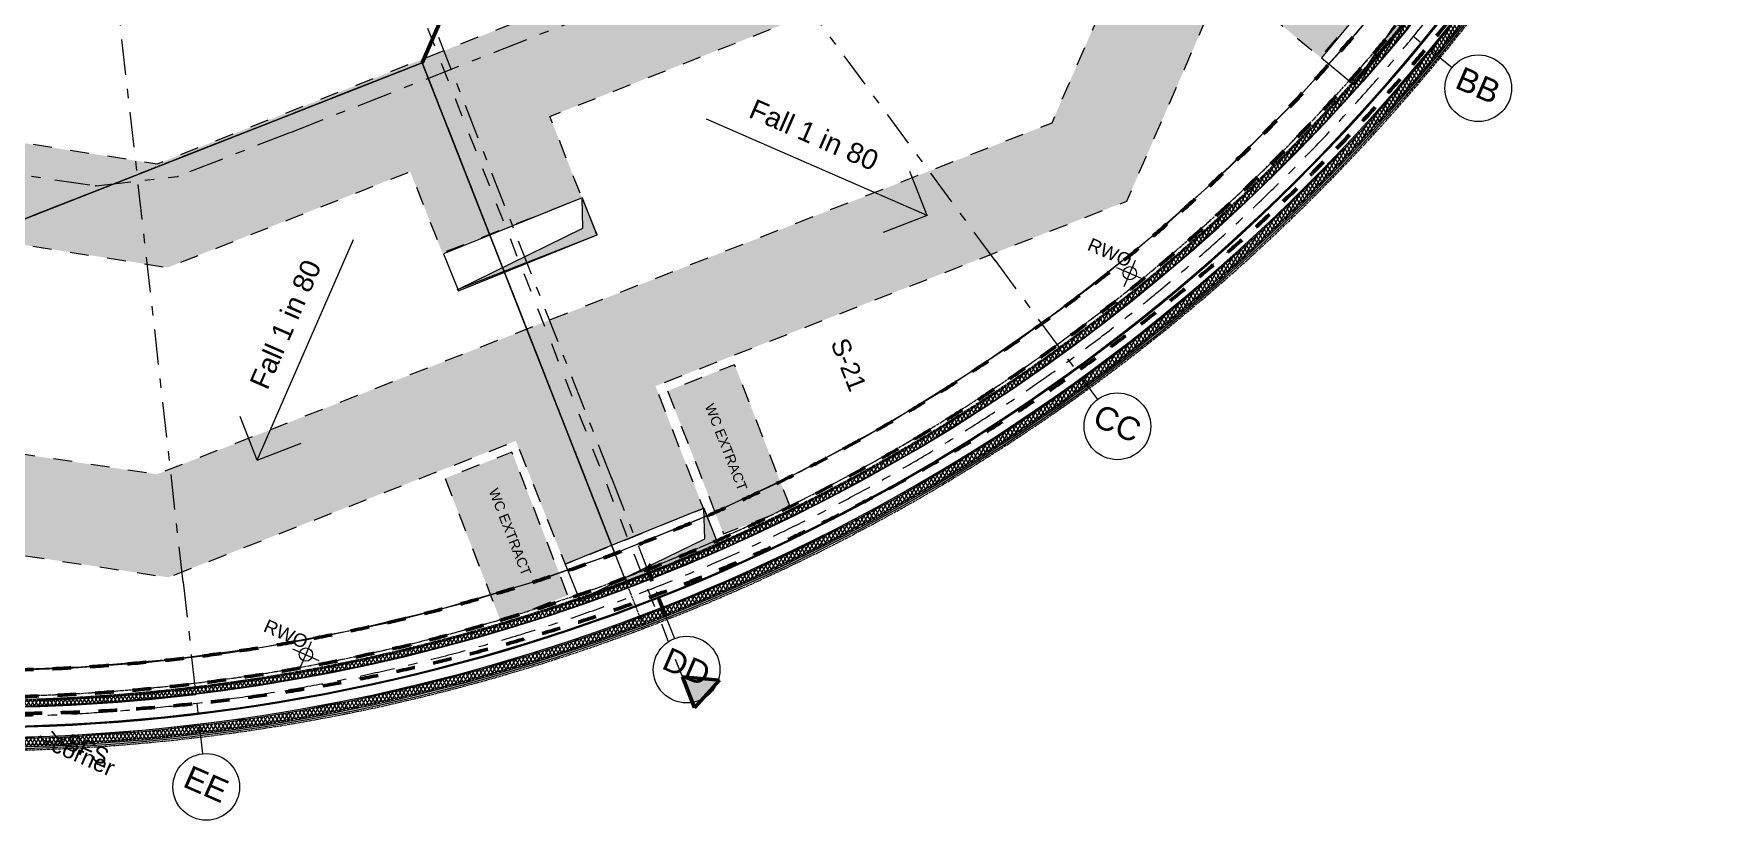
# Model space of a CAD drawing. Header units: millimetres. Extents: x -50172 to 162135, y -142603 to 4572.
# Drawn here: x -25879 to -625, y -73314 to -61521 of the extents above; entities that cross this region are included whole.
import ezdxf
from ezdxf.enums import TextEntityAlignment as Align

# ---------------------------------------------------------------- set-up
doc = ezdxf.new("R2010")
doc.units = ezdxf.units.MM
doc.header["$MEASUREMENT"] = 0
for name, pattern in [('Dashed', [564.444447, 282.222223, -282.222223]), ('Dot & Dashed', [670.277762, 352.777767, -176.388884, 0, -141.111112]), ('Double Dashed', [1093.611073, 529.166651, -211.666656, 141.111112, -211.666656]), ('Hidden Line', [55, 45, -10]), ('Long Dashed', [1058.333302, 634.99999, -423.333311])]:
    doc.linetypes.add(name, pattern=pattern)
for name, color, linetype, lineweight, true_color in [('0_Pen_No__61', 7, 'Continuous', 20, 0x6a6a6a), ('A-20-M_Floor_Slab_Pen_No__107', 7, 'Continuous', 15, 0xa6a6a6), ('A-25-M_Curtain_Wall_Pen_No__69', 7, 'Continuous', 20, 0x606060), ('A-25-M_Wall_Ext_Pen_No__107', 7, 'Continuous', 15, 0xa6a6a6), ('A-95-MC_Marker_Section_P2.Marker_Pen_No__25', 7, 'Continuous', 50, 0x2a2a2a), ('New_A-15-MG_Structural_Grid_Phase_2_Pen_No__222', 7, 'Continuous', 13, 0x65af33), ('New_A-20-M_Roof_Accessory_Pen_No__61', 7, 'Continuous', 20, 0x6a6a6a), ('New_A-20-M_Roof_Accessory_Pen_No__81', 7, 'Continuous', 20, 0x6a6a6a), ('New_A-95-P_Drawing_Pen_No__82', 7, 'Continuous', 20, 0xaaaaaa)]:
    doc.layers.add(name, color=color, linetype=linetype, lineweight=lineweight, true_color=true_color)
for name, color, linetype in [('A-20-M_Floor_Slab', 7, 'Continuous'), ('A-20-M_Roof', 7, 'Continuous'), ('A-25-M_Curtain_Wall', 7, 'Continuous'), ('A-25-M_Wall_Ext', 7, 'Continuous'), ('A-95-MC_Marker_Section_P2.Marker', 7, 'Continuous'), ('New_A-15-MG_Structural_Grid_Phase_2', 7, 'Continuous'), ('New_A-20-M_Roof', 7, 'Continuous'), ('New_A-20-M_Roof_Accessory', 7, 'Continuous')]:
    doc.layers.add(name, color=color, linetype=linetype)
for name, color, linetype, lineweight in [('A-20-M_Floor_Slab_Pen_No__195', 7, 'Continuous', 35), ('A-20-M_Floor_Slab_Pen_No__4', 7, 'Continuous', 20), ('A-20-M_Roof_Accessory_Pen_No__156', 5, 'Continuous', 50), ('A-20-M_Roof_Pen_No__93', 8, 'Continuous', 13), ('A-25-M_Curtain_Wall_Pen_No__1', 7, 'Continuous', 13), ('A-25-M_Curtain_Wall_Pen_No__85', 8, 'Continuous', 20), ('A-25-M_Curtain_Wall_Pen_No__90', 8, 'Continuous', 20), ('A-25-M_Wall_Ext_Pen_No__1', 7, 'Continuous', 13), ('A-95-MC_Marker_Section_P2.Marker_Pen_No__1', 7, 'Continuous', 13), ('A-95-MC_Marker_Section_P2.Marker_Pen_No__6', 7, 'Continuous', 35), ('New_A-20-M_Roof_Accessory_Pen_No__1', 7, 'Continuous', 13), ('New_A-20-M_Roof_Accessory_Pen_No__156', 5, 'Continuous', 50), ('New_A-20-M_Roof_Accessory_Pen_No__176', 1, 'Continuous', 50), ('New_A-20-M_Roof_Pen_No__92', 8, 'Continuous', 13), ('New_A-60-M_Mechanical_Pen_No__1', 7, 'Continuous', 13), ('New_A-95-P_Drawing_Pen_No__1', 7, 'Continuous', 13), ('New_A-95-P_Text_1_50_GA_Pen_No__1', 7, 'Continuous', 13)]:
    doc.layers.add(name, color=color, linetype=linetype, lineweight=lineweight)
doc.styles.add('GENERATED_STYLE_4', font='')
doc.styles.get('GENERATED_STYLE_4').set_extended_font_data('Swis721 BT')
doc.dimstyles.new('GENERATED_STYLE__3', dxfattribs={"dimtxt": 0.18, "dimasz": 182.4, "dimexe": 0.18, "dimexo": 0.0625, "dimgap": 0.09, "dimtad": 0, "dimtih": 1, "dimtoh": 1, "dimdec": 4, "dimzin": 0, "dimdsep": 46, "dimcen": 0.09, "dimadec": 0, "dimazin": 0, "dimtfac": 1, "dimtdec": 4, "dimtmove": 0, "dimatfit": 3, "dimldrblk": 'ARROWHEAD_5', "dimfxl": 1, "dimtolj": 1, "dimtzin": 0, "dimarcsym": 0})
pattern_1 = [(60, (0, 0), (-43.30127, 25), []), (120, (0, 0), (43.30127, 25), [])]

# ---------------------------------------------------------------- blocks, each defined once
blk = doc.blocks.new('Roof_8_1', base_point=(-44547, -52585))
at = {"layer": 'New_A-20-M_Roof_Pen_No__92', "linetype": 'Continuous', "flags": 128}
for points in [[(-5258, -61432), (-5597, -61837), (-5943, -62236), (-6297, -62628), (-6659, -63014), (-7028, -63392), (-7404, -63764), (-7787, -64128), (-8176, -64485), (-8573, -64834), (-8976, -65176), (-9385, -65511), (-9801, -65837), (-10223, -66155), (-10651, -66466), (-11084, -66768), (-11524, -67062), (-11968, -67347), (-12419, -67624), (-12874, -67893), (-13334, -68152), (-13799, -68403), (-14269, -68645), (-14743, -68878), (-15222, -69102), (-15705, -69317), (-16192, -69523), (-16683, -69719), (-17177, -69907), (-17675, -70084), (-18176, -70252), (-18680, -70411), (-19187, -70560), (-19697, -70700), (-20209, -70829), (-20724, -70949), (-21241, -71059), (-21760, -71160), (-22280, -71250), (-22803, -71331), (-23326, -71401), (-23851, -71462), (-24378, -71513), (-24904, -71553), (-25432, -71584), (-25960, -71605)], [(-5138, -60160), (-6562, -61883)], [(-6068, -62291), (-4644, -60568)], [(-6562, -61883), (-6068, -62291)], [(-17653, -63981), (-19733, -64819)], [(-17429, -64538), (-17653, -63981)], [(-19509, -65376), (-17429, -64538)], [(-19733, -64819), (-19509, -65376)], [(-15827, -68636), (-17907, -69474)], [(-15602, -69192), (-15827, -68636)], [(-17683, -70030), (-15602, -69192)], [(-17907, -69474), (-17683, -70030)]]:
    blk.add_lwpolyline(points, dxfattribs=at)
blk = doc.blocks.new('Wall_204_1', base_point=(-38295, -69817))
at = {"layer": 'A-25-M_Wall_Ext_Pen_No__107', "linetype": 'Continuous'}
blk.add_hatch(color=256, dxfattribs=at).paths.add_polyline_path([(-38295, -69817, 0.417314), (-625, -55010), (-650, -55000, -0.417312), (-38283, -69792)])
h = blk.add_hatch(dxfattribs=at)
h.set_pattern_fill('Batt_Insulation_0001', color=256, style=0, pattern_type=2)
h.set_pattern_definition(pattern_1)
h.paths.add_polyline_path([(-38283, -69792, 0.417312), (-650, -55000), (-673, -54990, -0.41731), (-38273, -69770)])
h = blk.add_hatch(dxfattribs=at)
h.set_pattern_fill('Batt_Insulation_0001', color=256, style=0, pattern_type=2)
h.set_pattern_definition(pattern_1)
h.paths.add_polyline_path([(-38273, -69770, 0.41731), (-673, -54990), (-765, -54950, -0.417301), (-38232, -69679)])
h = blk.add_hatch(dxfattribs=at)
h.set_pattern_fill('Plywood_0001', color=256, style=0, pattern_type=2)
h.set_pattern_definition([(0, (0, 0), (0, 200), [])])
h.paths.add_polyline_path([(-38232, -69679, 0.417301), (-765, -54950), (-781, -54943, -0.417299), (-38224, -69662)])
at = {"layer": 'A-25-M_Wall_Ext_Pen_No__107', "linetype": 'Continuous', "lineweight": 0, "true_color": 0x535353}
for points in [[(-38224, -69662, 0.417299), (-781, -54943), (-783, -54942, -0.417299), (-38223, -69660)], [(-38161, -69524, 0.417286), (-921, -54883), (-923, -54882, -0.417285), (-38160, -69522)]]:
    blk.add_hatch(color=251, dxfattribs=at).paths.add_polyline_path(points)
at = {"layer": 'A-25-M_Wall_Ext_Pen_No__107', "linetype": 'Continuous'}
h = blk.add_hatch(dxfattribs=at)
h.set_pattern_fill('Plaster_0001', color=256, style=0, pattern_type=2)
h.set_pattern_definition([(201.458, (0, 0), (-63.3617, 161.19955), [0, -100]), (201.458, (-14.85, -98.89), (-63.3617, 161.19955), [0, -100])])
h.paths.add_polyline_path([(-38160, -69522, 0.417285), (-923, -54882), (-937, -54876, -0.417284), (-38154, -69508)])
at = {"layer": 'A-25-M_Wall_Ext_Pen_No__1', "linetype": 'Continuous'}
for radius, start, end in [(28470, 246.1551, 336.7609), (28443, 246.1557, 336.7611), (28418, 246.1562, 336.7612), (28318, 246.1585, 336.7618), (28300, 246.159, 336.7619), (28298, 246.159, 336.7619), (28148, 246.1625, 336.7628), (28146, 246.1625, 336.7628), (28131, 246.1629, 336.7629)]:
    blk.add_arc((-26785, -43777), radius, start, end, dxfattribs=at)
blk = doc.blocks.new('*X685')
at = {"layer": 'A-20-M_Floor_Slab_Pen_No__107', "linetype": 'Continuous'}
for points in [[(-5699, -61800), (-5703, -61805), (-5703, -61808), (-5696, -61800)], [(-5614, -61703), (-5699, -61800), (-5696, -61800), (-5612, -61704), (-5568, -61650), (-5571, -61650)], [(-5571, -61650), (-5568, -61650), (-5553, -61632), (-5553, -61629)], [(-5963, -62100), (-6003, -62146), (-6003, -62149), (-5960, -62100)], [(-5853, -61976), (-5963, -62100), (-5960, -62100), (-5853, -61979)], [(-6226, -62400), (-6224, -62400), (-6153, -62320), (-6153, -62317)], [(-6303, -62490), (-6292, -62478), (-6224, -62400), (-6226, -62400), (-6294, -62477), (-6303, -62487)], [(-6505, -62700), (-6603, -62804), (-6603, -62806), (-6502, -62700)], [(-6505, -62700), (-6502, -62700), (-6453, -62648), (-6453, -62645)], [(-6789, -63000), (-6903, -63120), (-6903, -63123), (-6787, -63000)], [(-6789, -63000), (-6787, -63000), (-6753, -62965), (-6753, -62962)], [(-7079, -63300), (-7203, -63422), (-7203, -63425), (-7076, -63300)], [(-7053, -63275), (-7079, -63300), (-7076, -63300), (-7053, -63278)], [(-7385, -63600), (-7503, -63716), (-7503, -63719), (-7382, -63600)], [(-7353, -63569), (-7385, -63600), (-7382, -63600), (-7353, -63572)], [(-7691, -63900), (-7688, -63900), (-7653, -63866), (-7653, -63863)], [(-8017, -64200), (-8014, -64200), (-7953, -64145), (-7953, -64142)], [(-7803, -64006), (-7803, -64008), (-7736, -63947), (-7688, -63900), (-7691, -63900), (-7738, -63946)], [(-8017, -64200), (-8103, -64279), (-8103, -64281), (-8014, -64200)], [(-8347, -64500), (-8403, -64552), (-8403, -64554), (-8344, -64500)], [(-8347, -64500), (-8344, -64500), (-8253, -64418), (-8253, -64415)], [(-8703, -64814), (-8687, -64800), (-8690, -64800), (-8703, -64811)], [(-8690, -64800), (-8687, -64800), (-8553, -64687), (-8553, -64685)], [(-9003, -65067), (-8865, -64950), (-8868, -64950), (-9003, -65065)], [(-8868, -64950), (-8865, -64950), (-8853, -64940), (-8853, -64938)], [(-9286, -65304), (-9303, -65317), (-9303, -65319), (-9285, -65305), (-9220, -65250), (-9223, -65250)], [(-9223, -65250), (-9220, -65250), (-9153, -65194), (-9153, -65191)], [(-9602, -65550), (-9603, -65552), (-9603, -65554), (-9598, -65550)], [(-9453, -65434), (-9602, -65550), (-9598, -65550), (-9453, -65437)], [(-10098, -65938), (-10183, -66000), (-10179, -66000), (-10096, -65940), (-10053, -65906), (-10053, -65904)], [(-9793, -65700), (-9903, -65786), (-9903, -65789), (-9790, -65700)], [(-9753, -65669), (-9793, -65700), (-9790, -65700), (-9753, -65672)], [(-10390, -66150), (-10503, -66232), (-10503, -66235), (-10387, -66150)], [(-10353, -66124), (-10390, -66150), (-10387, -66150), (-10353, -66126)], [(-10183, -66000), (-10203, -66015), (-10203, -66018), (-10179, -66000)], [(-10653, -66341), (-10803, -66450), (-10803, -66450), (-10801, -66450), (-10653, -66343)], [(-11018, -66600), (-11103, -66658), (-11103, -66660), (-11014, -66600)], [(-10953, -66557), (-11018, -66600), (-11014, -66600), (-10953, -66560)], [(-10801, -66450), (-10803, -66450), (-10803, -66452)], [(-11253, -66758), (-11403, -66858), (-11403, -66861), (-11253, -66760)], [(-11853, -67156), (-11925, -67200), (-11921, -67200), (-11853, -67158)], [(-11690, -67050), (-11703, -67059), (-11703, -67062), (-11687, -67050)], [(-11553, -66959), (-11690, -67050), (-11687, -67050), (-11553, -66961)], [(-12168, -67350), (-12303, -67434), (-12303, -67436), (-12165, -67350)], [(-12153, -67341), (-12168, -67350), (-12165, -67350), (-12153, -67343)], [(-11925, -67200), (-12003, -67249), (-12003, -67251), (-11921, -67200)], [(-12453, -67526), (-12603, -67619), (-12603, -67621), (-12453, -67528)], [(-13183, -67950), (-13179, -67950), (-13053, -67879), (-13053, -67877)], [(-12903, -67794), (-12753, -67709), (-12753, -67707), (-12903, -67792)], [(-13448, -68100), (-13503, -68132), (-13503, -68134), (-13444, -68100)], [(-13448, -68100), (-13444, -68100), (-13353, -68049), (-13353, -68047)], [(-13183, -67950), (-13203, -67962), (-13203, -67964), (-13179, -67950)], [(-14016, -68400), (-14103, -68446), (-14103, -68448), (-14012, -68400)], [(-13953, -68368), (-14016, -68400), (-14012, -68400), (-13953, -68370)], [(-13727, -68250), (-13803, -68290), (-13803, -68292), (-13723, -68250)], [(-13653, -68212), (-13727, -68250), (-13723, -68250), (-13653, -68214)], [(-14607, -68700), (-14602, -68700), (-14553, -68677), (-14553, -68675)], [(-14306, -68550), (-14403, -68601), (-14403, -68603), (-14301, -68550)], [(-14253, -68523), (-14306, -68550), (-14301, -68550), (-14253, -68526)], [(-15003, -68888), (-15003, -68890), (-14920, -68850), (-14924, -68850)], [(-14924, -68850), (-14920, -68850), (-14853, -68819), (-14853, -68817)], [(-14703, -68746), (-14703, -68748), (-14602, -68700), (-14607, -68700)], [(-15603, -69162), (-15603, -69165), (-15570, -69150), (-15576, -69150)], [(-15576, -69150), (-15570, -69150), (-15453, -69100), (-15453, -69098)], [(-15303, -69029), (-15303, -69032), (-15237, -69000), (-15242, -69000)], [(-15242, -69000), (-15237, -69000), (-15153, -68961), (-15153, -68959)], [(-16053, -69355), (-16203, -69419), (-16203, -69421), (-16053, -69357)], [(-15753, -69226), (-15903, -69291), (-15903, -69293), (-15753, -69229)], [(-16659, -69600), (-16803, -69656), (-16803, -69658), (-16653, -69600), (-16653, -69600)], [(-16659, -69600), (-16653, -69600), (-16653, -69598)], [(-16503, -69541), (-16503, -69543), (-16353, -69485), (-16353, -69483), (-16354, -69483)], [(-17554, -69934), (-17704, -69986), (-17704, -69988), (-17554, -69936)], [(-17315, -69853), (-17403, -69883), (-17403, -69885), (-17315, -69855), (-17253, -69831), (-17253, -69829)], [(-17103, -69771), (-17103, -69773), (-17044, -69750), (-17049, -69750)], [(-17049, -69750), (-17044, -69750), (-16953, -69716), (-16953, -69714)], [(-18290, -70186), (-18304, -70190), (-18304, -70193), (-18289, -70188), (-18154, -70142), (-18154, -70140)], [(-17893, -70050), (-18004, -70088), (-18004, -70090), (-17887, -70050)], [(-17854, -70037), (-17893, -70050), (-17887, -70050), (-17854, -70039)], [(-19054, -70416), (-19204, -70462), (-19204, -70464), (-19054, -70418)], [(-18835, -70350), (-18904, -70371), (-18904, -70373), (-18828, -70350)], [(-18754, -70326), (-18835, -70350), (-18828, -70350), (-18754, -70328)], [(-18454, -70236), (-18604, -70281), (-18604, -70283), (-18454, -70238)], [(-19954, -70660), (-20104, -70700), (-20104, -70702), (-19954, -70662)], [(-19654, -70582), (-19804, -70621), (-19804, -70623), (-19654, -70584)], [(-19354, -70504), (-19504, -70543), (-19504, -70545), (-19354, -70506)], [(-21278, -70967), (-21304, -70972), (-21304, -70974), (-21278, -70969), (-21195, -70951), (-21204, -70951)], [(-21204, -70951), (-21195, -70951), (-21154, -70941), (-21154, -70939)], [(-20854, -70873), (-21004, -70906), (-21004, -70908), (-20854, -70875)], [(-20554, -70806), (-20704, -70839), (-20704, -70841), (-20554, -70808)], [(-20273, -70744), (-20404, -70773), (-20404, -70775), (-20272, -70746), (-20254, -70741), (-20254, -70739)], [(-22654, -71205), (-22804, -71227), (-22804, -71229), (-22654, -71207)], [(-22354, -71162), (-22504, -71183), (-22504, -71185), (-22354, -71164)], [(-22054, -71109), (-22204, -71137), (-22204, -71139), (-22054, -71111)], [(-21754, -71054), (-21904, -71082), (-21904, -71084), (-21754, -71056)], [(-21454, -70999), (-21604, -71027), (-21604, -71029), (-21454, -71001)], [(-25054, -71461), (-25204, -71471), (-25204, -71473), (-25054, -71463)], [(-24754, -71440), (-24904, -71450), (-24904, -71452), (-24754, -71442)], [(-24454, -71419), (-24604, -71429), (-24604, -71431), (-24454, -71421)], [(-24243, -71401), (-24304, -71407), (-24304, -71409), (-24224, -71401)], [(-24154, -71391), (-24243, -71401), (-24224, -71401), (-24154, -71393)], [(-23854, -71359), (-24004, -71375), (-24004, -71377), (-23854, -71361)], [(-23554, -71327), (-23704, -71343), (-23704, -71345), (-23554, -71329)], [(-23404, -71313), (-23311, -71303), (-23254, -71294), (-23254, -71292), (-23311, -71301), (-23404, -71311)], [(-23104, -71272), (-22954, -71251), (-22954, -71251), (-22966, -71251), (-23104, -71270)], [(-22954, -71249), (-22966, -71251), (-22954, -71251)], [(-25654, -71492), (-25804, -71497), (-25804, -71499), (-25654, -71494)], [(-25504, -71489), (-25363, -71484), (-25354, -71484), (-25354, -71482), (-25363, -71482), (-25504, -71487)]]:
    blk.add_hatch(color=256, dxfattribs=at).paths.add_polyline_path(points)
blk = doc.blocks.new('Wall_236_1', base_point=(-30501, -71268))
at = {"layer": 'A-20-M_Floor_Slab_Pen_No__107', "linetype": 'Continuous'}
h = blk.add_hatch(dxfattribs=at)
h.set_pattern_fill('Batt_Insulation_0001', color=256, style=0, pattern_type=2)
h.set_pattern_definition(pattern_1)
h.paths.add_polyline_path([(-1293, -54721, -0.336913), (-30502, -71270), (-30515, -71368, 0.336913), (-1203, -54760)])
at = {"layer": 'A-20-M_Floor_Slab_Pen_No__195', "linetype": 'Hidden Line'}
for radius in [27739, 27737]:
    blk.add_arc((-26784, -43782), radius, 262.2968, 336.7743, dxfattribs=at)
at = {"layer": 'A-20-M_Floor_Slab_Pen_No__4', "linetype": 'Continuous'}
blk.add_arc((-26784, -43782), 27837, 262.2968, 336.7743, dxfattribs=at)
at = {"layer": 'A-20-M_Floor_Slab', "color": 250, "lineweight": 50, "true_color": 0x2a2a2a}
blk.add_blockref('*X685', (0, 0), dxfattribs=at)
blk = doc.blocks.new('Morph_1_1')
at = {"layer": 'A-20-M_Roof_Pen_No__93', "linetype": 'Continuous', "flags": 128}
for points in [[(-5468, -60818), (-6247, -61751), (-7068, -62647), (-8152, -63719), (-9295, -64728), (-10492, -65672), (-11740, -66548), (-13035, -67353), (-14373, -68084), (-15750, -68739), (-17161, -69316), (-18454, -69766), (-19767, -70151), (-21099, -70470), (-22444, -70721), (-23801, -70905), (-25165, -71020), (-26533, -71067)], [(-26191, -71611), (-24843, -71549), (-23499, -71423), (-22164, -71231), (-20839, -70975), (-19528, -70655), (-18234, -70272), (-16960, -69826), (-15483, -69220), (-14042, -68530), (-12644, -67758), (-11292, -66908), (-9991, -65981), (-8745, -64981), (-7559, -63912), (-6436, -62776), (-5638, -61884), (-4880, -60958)]]:
    blk.add_lwpolyline(points, dxfattribs=at)
blk = doc.blocks.new('Morph_2_1')
at = {"layer": 'A-20-M_Roof_Pen_No__93', "linetype": 'Continuous', "flags": 128}
for points in [[(-14465, -49144), (-20051, -61956)], [(-20051, -61956), (-37572, -68836)]]:
    blk.add_lwpolyline(points, dxfattribs=at)
blk = doc.blocks.new('Morph_3_1')
at = {"layer": 'A-20-M_Roof_Pen_No__93', "linetype": 'Continuous', "flags": 128}
for points in [[(-20051, -61956), (-14465, -49144)], [(-1725, -54584), (-2299, -55828), (-2934, -57042), (-3630, -58222), (-4384, -59366), (-5194, -60471), (-6059, -61533), (-6976, -62551), (-7943, -63522), (-8958, -64442), (-10017, -65311), (-11119, -66125), (-12260, -66883), (-13438, -67583), (-14649, -68223), (-15891, -68801), (-17161, -69316)], [(-17161, -69316), (-20051, -61956)]]:
    blk.add_lwpolyline(points, dxfattribs=at)
blk = doc.blocks.new('Morph_4_1')
at = {"layer": 'A-20-M_Roof_Pen_No__93', "linetype": 'Continuous', "flags": 128}
for points in [[(-37572, -68836), (-20051, -61956)], [(-20051, -61956), (-17161, -69316)], [(-17161, -69316), (-18292, -69715), (-19440, -70064), (-20601, -70363), (-21775, -70610), (-22958, -70806), (-24149, -70949), (-25345, -71040), (-26544, -71079), (-27961, -71053), (-29374, -70954), (-30780, -70781), (-32176, -70535), (-33556, -70216), (-34918, -69826), (-36258, -69366), (-37572, -68836)]]:
    blk.add_lwpolyline(points, dxfattribs=at)
blk = doc.blocks.new('Standard grid marker_9')
at = {"layer": 'New_A-15-MG_Structural_Grid_Phase_2_Pen_No__222', "linetype": 'Double Dashed'}
for q in [(0, 0), (19495, 0)]:
    blk.add_line((2591, 0), q, dxfattribs=at)
at = {"layer": 'New_A-15-MG_Structural_Grid_Phase_2_Pen_No__222', "linetype": 'Continuous'}
blk.add_circle((-500, 0), 500, dxfattribs=at)
at = {"layer": 'New_A-15-MG_Structural_Grid_Phase_2_Pen_No__222', "linetype": 'Double Dashed'}
blk.add_point((2591, 0), dxfattribs=at)
blk.add_point((2591, 0), dxfattribs=at)
at = {"layer": 'New_A-15-MG_Structural_Grid_Phase_2_Pen_No__222', "style": 'GENERATED_STYLE_4'}
for tag, p in [('AC_MarkerText_1_0', (-500, 43)), ('AC_MarkerText_1_1', (22585, 43))]:
    blk.add_attdef(tag, text='', height=350, rotation=240.0028, dxfattribs=at).set_placement(p, align=Align.MIDDLE_CENTER)
blk = doc.blocks.new('Standard grid marker_10')
at = {"layer": 'New_A-15-MG_Structural_Grid_Phase_2_Pen_No__222', "linetype": 'Double Dashed'}
for q in [(19515, 0), (2591, 0), (0, 0)]:
    blk.add_line((2591, 0), q, dxfattribs=at)
at = {"layer": 'New_A-15-MG_Structural_Grid_Phase_2_Pen_No__222', "linetype": 'Continuous'}
blk.add_circle((-500, 0), 500, dxfattribs=at)
at = {"layer": 'New_A-15-MG_Structural_Grid_Phase_2_Pen_No__222', "linetype": 'Double Dashed'}
blk.add_point((2591, 0), dxfattribs=at)
at = {"layer": 'New_A-15-MG_Structural_Grid_Phase_2_Pen_No__222', "style": 'GENERATED_STYLE_4'}
for tag, p in [('AC_MarkerText_1_0', (-500, 43)), ('AC_MarkerText_1_1', (22605, 43))]:
    blk.add_attdef(tag, text='', height=350, rotation=225.0159, dxfattribs=at).set_placement(p, align=Align.MIDDLE_CENTER)
blk = doc.blocks.new('Standard grid marker_11')
at = {"layer": 'New_A-15-MG_Structural_Grid_Phase_2_Pen_No__222', "linetype": 'Double Dashed'}
for q in [(0, 0), (19354, 0)]:
    blk.add_line((2591, 0), q, dxfattribs=at)
at = {"layer": 'New_A-15-MG_Structural_Grid_Phase_2_Pen_No__222', "linetype": 'Continuous'}
blk.add_circle((-500, 0), 500, dxfattribs=at)
at = {"layer": 'New_A-15-MG_Structural_Grid_Phase_2_Pen_No__222', "linetype": 'Double Dashed'}
blk.add_point((2591, 0), dxfattribs=at)
blk.add_point((2591, 0), dxfattribs=at)
at = {"layer": 'New_A-15-MG_Structural_Grid_Phase_2_Pen_No__222', "style": 'GENERATED_STYLE_4'}
for tag, p in [('AC_MarkerText_1_0', (-500, 44)), ('AC_MarkerText_1_1', (22445, 44))]:
    blk.add_attdef(tag, text='', height=350, rotation=210.0234, dxfattribs=at).set_placement(p, align=Align.MIDDLE_CENTER)
blk = doc.blocks.new('Standard grid marker_12')
at = {"layer": 'New_A-15-MG_Structural_Grid_Phase_2_Pen_No__222', "linetype": 'Double Dashed'}
blk.add_line((2591, 1), (0, 1), dxfattribs=at)
at = {"layer": 'New_A-15-MG_Structural_Grid_Phase_2_Pen_No__222', "linetype": 'Continuous'}
blk.add_circle((-500, 1), 500, dxfattribs=at)
at = {"layer": 'New_A-15-MG_Structural_Grid_Phase_2_Pen_No__222', "style": 'GENERATED_STYLE_4'}
for tag, p in [('AC_MarkerText_1_0', (-500, 44)), ('AC_MarkerText_1_1', (22558, 44))]:
    blk.add_attdef(tag, text='', height=350, rotation=195.0277, dxfattribs=at).set_placement(p, align=Align.MIDDLE_CENTER)
blk = doc.blocks.new('Standard grid marker_15')
at = {"layer": 'New_A-15-MG_Structural_Grid_Phase_2_Pen_No__222', "linetype": 'Double Dashed'}
for p, q in [((1715, 0), (0, 0)), ((1715, 0), (6970, 0)), ((6970, 0), (8684, 0))]:
    blk.add_line(p, q, dxfattribs=at)
blk = doc.blocks.new('Standard grid marker_16')
at = {"layer": 'New_A-15-MG_Structural_Grid_Phase_2_Pen_No__222', "linetype": 'Double Dashed'}
blk.add_line((0, 0), (1239, 0), dxfattribs=at)
for p in [(0, 0), (1239, 0)]:
    blk.add_point(p, dxfattribs=at)
blk = doc.blocks.new('Standard grid marker_17')
at = {"layer": 'New_A-15-MG_Structural_Grid_Phase_2_Pen_No__222', "linetype": 'Double Dashed'}
for p, q in [((1813, 0), (0, 0)), ((1813, 0), (6970, 0)), ((6970, 0), (8784, 0))]:
    blk.add_line(p, q, dxfattribs=at)
blk = doc.blocks.new('Standard grid marker_24')
at = {"layer": 'New_A-15-MG_Structural_Grid_Phase_2_Pen_No__222', "linetype": 'Double Dashed'}
blk.add_arc((0, 0), 27978, 0, 90.636, dxfattribs=at)
at = {"layer": 'New_A-15-MG_Structural_Grid_Phase_2_Pen_No__222', "style": 'GENERATED_STYLE_4'}
blk.add_attdef('AC_MarkerText_1', text='', height=350, rotation=90.3066, dxfattribs=at).set_placement((-1326, 28008), align=Align.MIDDLE_CENTER)
blk = doc.blocks.new('Beam_9_1', base_point=(-37983, -69091))
at = {"layer": 'A-25-M_Curtain_Wall_Pen_No__69', "linetype": 'Dot & Dashed'}
blk.add_arc((-26783, -43782), 27676, 246.129, 336.4401, dxfattribs=at)
at = {"layer": 'A-25-M_Curtain_Wall_Pen_No__90', "linetype": 'Hidden Line'}
for radius, start in [(27676, 246.129), (28489, 246.1079)]:
    blk.add_arc((-26783, -43782), radius, start, 336.4401, dxfattribs=at)
blk = doc.blocks.new('Polyline_1_1', base_point=(-22524, -67917))
at = {"layer": 'New_A-20-M_Roof_Accessory_Pen_No__1', "linetype": 'Continuous'}
for q in [(-22782, -67258), (-21866, -67658)]:
    blk.add_line((-22524, -67917), q, dxfattribs=at)
at = {"layer": 'New_A-20-M_Roof_Accessory_Pen_No__81', "linetype": 'Continuous', "flags": 128}
blk.add_lwpolyline([(-22524, -67917), (-21080, -64605)], dxfattribs=at)
blk = doc.blocks.new('Polyline_3_1', base_point=(-12478, -64245))
at = {"layer": 'New_A-20-M_Roof_Accessory_Pen_No__1', "linetype": 'Continuous'}
for q in [(-12737, -63587), (-13136, -64504)]:
    blk.add_line((-12478, -64245), q, dxfattribs=at)
at = {"layer": 'New_A-20-M_Roof_Accessory_Pen_No__81', "linetype": 'Continuous', "flags": 128}
blk.add_lwpolyline([(-12478, -64245), (-15789, -62801)], dxfattribs=at)
blk = doc.blocks.new('ARROWHEAD_5')
at = {"color": 0, "linetype": 'Continuous', "lineweight": 0}
blk.add_line((0, 0), (-1, 0), dxfattribs=at)
blk.add_solid([(-1, 0.2679), (0, 0), (-1, -0.2679), (-1, 0.2679)], dxfattribs=at)
blk = doc.blocks.new('Cutting Plane_1_1', base_point=(-16058, -71396))
at = {"layer": 'A-95-MC_Marker_Section_P2.Marker_Pen_No__25', "linetype": 'Continuous'}
blk.add_hatch(color=256, dxfattribs=at).paths.add_polyline_path([(-15966, -71629), (-16149, -71164), (-15592, -71213)])
at = {"layer": 'A-95-MC_Marker_Section_P2.Marker_Pen_No__1', "linetype": 'Dashed'}
blk.add_line((-16149, -71164), (-24895, -48894), dxfattribs=at)
at = {"layer": 'A-95-MC_Marker_Section_P2.Marker_Pen_No__25', "linetype": 'Continuous'}
for p, q in [((-16149, -71164), (-15592, -71213)), ((-15966, -71629), (-16149, -71164)), ((-15592, -71213), (-15966, -71629))]:
    blk.add_line(p, q, dxfattribs=at)
at = {"layer": 'A-95-MC_Marker_Section_P2.Marker_Pen_No__6', "insert": (-13637, -66912), "char_height": 275, "attachment_point": 9, "rotation": 291.4404, "style": 'GENERATED_STYLE_4'}
blk.add_mtext('\\A1;{\\fSwis721 BT|b0|i0|c0|p34;S-21}', dxfattribs=at)

msp = doc.modelspace()

# ---------------------------------------------------------------- hatches: boundary and pattern name
at = {"layer": 'New_A-60-M_Mechanical_Pen_No__1', "linetype": 'Continuous'}
for points in [[(-6071, -62294), (-4897, -60550), (-5138, -60160), (-4668, -60534)], [(-19528, -65362), (-17640, -64439), (-17653, -63981), (-17434, -64540)], [(-17702, -70016), (-15814, -69093), (-15827, -68636), (-15607, -69194)]]:
    msp.add_hatch(color=256, dxfattribs=at).paths.add_polyline_path(points)
at = {"layer": 'New_A-95-P_Drawing_Pen_No__82', "linetype": 'Continuous', "lineweight": 0, "true_color": 0x2a2a2a}
for points in [[(-31001, -67079), (-31521, -70510), (-29294, -70845), (-29001, -68897), (-23859, -69671), (-18647, -67626), (-17907, -69474), (-15833, -68638), (-16553, -66804), (-9482, -64030), (-8059, -60766), (-7765, -60895), (-6575, -61878), (-5138, -60160), (-6333, -59160), (-6576, -58958), (-6866, -58832), (-7160, -58704), (-5858, -55719), (-15993, -51300), (-15874, -51025), (-20732, -48907), (-20852, -49182), (-22410, -48502), (-23289, -50518), (-21731, -51197), (-21843, -51454), (-20193, -52174), (-20341, -52513), (-18920, -53133), (-18772, -52793), (-17076, -53533), (-16964, -53276), (-14122, -54515), (-12343, -54526), (-11583, -54857), (-13411, -59048, -0.198912), (-13824, -59447), (-24028, -63475), (-30288, -62494), (-30767, -65554), (-28544, -65902), (-28298, -64331), (-23868, -65025), (-20230, -63588), (-19748, -64808), (-17655, -63982), (-18137, -62762), (-13276, -60843, 0.198912), (-12036, -59648), (-11810, -59131), (-11517, -59259), (-10789, -59860), (-10617, -59651), (-9356, -58125), (-10328, -57323), (-10617, -57196), (-10911, -57068), (-10208, -55457), (-7832, -56493), (-10609, -62861), (-24033, -68128)], [(-16370, -66877), (-15532, -69021), (-14527, -68628), (-15366, -66484)], [(-19709, -68188), (-18871, -70332), (-17867, -69940), (-18705, -67795)]]:
    msp.add_hatch(color=250, dxfattribs=at).paths.add_polyline_path(points)

# ---------------------------------------------------------------- linework, layer by layer
at = {"layer": '0_Pen_No__61', "linetype": 'Continuous'}
msp.add_arc((-26783, -43301), 28324, 246.5238, 276.7652, dxfattribs=at)
at = {"layer": 'A-20-M_Roof_Accessory_Pen_No__156', "linetype": 'Dashed', "flags": 128}
for points in [[(-38653, -69626), (-38191, -68567, 0.421906), (-1707, -54542)], [(-38286, -69786), (-37987, -69098, 0.417571), (-1340, -54700)]]:
    msp.add_lwpolyline(points, format="xyb", dxfattribs=at)
msp.add_lwpolyline([(-16398, -70255), (-16672, -69557), (-16568, -69380)], dxfattribs=at)
at = {"layer": 'New_A-20-M_Roof_Accessory_Pen_No__156', "linetype": 'Dashed', "flags": 128}
msp.add_lwpolyline([(-38070, -69096), (-37276, -69442, 0.411078), (-937, -55214)], format="xyb", dxfattribs=at)
at = {"layer": 'New_A-20-M_Roof_Accessory_Pen_No__176', "linetype": 'Long Dashed', "flags": 128}
msp.add_lwpolyline([(-20051, -61956), (-14491, -49204)], dxfattribs=at)
at = {"layer": 'New_A-20-M_Roof_Accessory_Pen_No__61', "linetype": 'Continuous', "flags": 128}
for points in [[(-9636, -65025), (-9240, -65198)], [(-9524, -65309), (-9352, -64914)], [(-21883, -71027), (-21710, -70631)], [(-21994, -70743), (-21599, -70916)]]:
    msp.add_lwpolyline(points, dxfattribs=at)
at = {"layer": 'New_A-20-M_Roof_Accessory_Pen_No__61', "linetype": 'Continuous'}
for centre in [(-9438, -65111), (-21796, -70829)]:
    msp.add_circle(centre, 100, dxfattribs=at)
at = {"layer": 'New_A-20-M_Roof_Accessory_Pen_No__81', "linetype": 'Hidden Line', "flags": 128}
for points in [[(-20051, -61956), (-14543, -49324)], [(-20051, -61956), (-38300, -69122)], [(-38037, -69019), (-20051, -61956), (-17017, -69682)], [(-20051, -61956), (-16759, -70339)]]:
    msp.add_lwpolyline(points, dxfattribs=at)
at = {"layer": 'New_A-60-M_Mechanical_Pen_No__1', "linetype": 'Continuous', "flags": 128}
for points in [[(-6071, -62294), (-4897, -60550), (-5138, -60160), (-4668, -60534)], [(-19528, -65362), (-17640, -64439), (-17653, -63981), (-17434, -64540)], [(-17702, -70016), (-15814, -69093), (-15827, -68636), (-15607, -69194)]]:
    msp.add_lwpolyline(points, close=True, dxfattribs=at)
at = {"layer": 'New_A-95-P_Drawing_Pen_No__1', "linetype": 'Dashed', "flags": 128}
msp.add_lwpolyline([(-31001, -67079), (-31521, -70510), (-29294, -70845), (-29001, -68897), (-23859, -69671), (-18647, -67626), (-17907, -69474), (-15833, -68638), (-16553, -66804), (-9482, -64030), (-8059, -60766), (-7765, -60895), (-6575, -61878), (-5138, -60160), (-6333, -59160), (-6576, -58958), (-6866, -58832), (-7160, -58704), (-5858, -55719), (-15993, -51300), (-15874, -51025), (-20732, -48907), (-20852, -49182), (-22410, -48502), (-23289, -50518), (-21731, -51197), (-21843, -51454), (-20193, -52174), (-20341, -52513), (-18920, -53133), (-18772, -52793), (-17076, -53533), (-16964, -53276), (-14122, -54515), (-12343, -54526), (-11583, -54857), (-13411, -59048, -0.198912), (-13824, -59447), (-24028, -63475), (-30288, -62494), (-30767, -65554), (-28544, -65902), (-28298, -64331), (-23868, -65025), (-20230, -63588), (-19748, -64808), (-17655, -63982), (-18137, -62762), (-13276, -60843, 0.198912), (-12036, -59648), (-11810, -59131), (-11517, -59259), (-10789, -59860), (-10617, -59651), (-9356, -58125), (-10328, -57323), (-10617, -57196), (-10911, -57068), (-10208, -55457), (-7832, -56493), (-10609, -62861), (-24033, -68128)], format="xyb", close=True, dxfattribs=at)
for points in [[(-16370, -66877), (-15532, -69021), (-14527, -68628), (-15366, -66484)], [(-19709, -68188), (-18871, -70332), (-17867, -69940), (-18705, -67795)]]:
    msp.add_lwpolyline(points, close=True, dxfattribs=at)

# ---------------------------------------------------------------- block references
at = {"layer": 'A-20-M_Floor_Slab', "color": 250, "lineweight": 50, "true_color": 0x2a2a2a}
msp.add_blockref('Wall_236_1', (-30501, -71268), dxfattribs=at)
at = {"layer": 'A-20-M_Roof', "linetype": 'Continuous', "lineweight": 0}
for name in ['Morph_2_1', 'Morph_3_1', 'Morph_1_1', 'Morph_4_1']:
    msp.add_blockref(name, (0, 0), dxfattribs=at)
at = {"layer": 'A-25-M_Curtain_Wall', "color": 8, "lineweight": 20}
msp.add_blockref('Beam_9_1', (-37983, -69091), dxfattribs=at)
at = {"layer": 'A-25-M_Wall_Ext', "color": 250, "lineweight": 50, "true_color": 0x2a2a2a}
msp.add_blockref('Wall_204_1', (-38295, -69817), dxfattribs=at)
at = {"layer": 'A-95-MC_Marker_Section_P2.Marker'}
msp.add_blockref('Cutting Plane_1_1', (-16058, -71396), dxfattribs=at)
at = {"layer": 'New_A-15-MG_Structural_Grid_Phase_2', "color": 8, "linetype": 'Continuous', "lineweight": 15, "zscale": 1000}
for name, p, rotation in [('Standard grid marker_24', (-26784, -43781), 246.1337837427074), ('Standard grid marker_17', (-23716, -63663), 21.44041158373082), ('Standard grid marker_15', (-33535, -62508), 351.4296153646693), ('Standard grid marker_16', (-24947, -63802), 6.440412568064064)]:
    msp.add_blockref(name, p, dxfattribs=dict(at, rotation=rotation))
at = {"layer": 'New_A-15-MG_Structural_Grid_Phase_2', "color": 8, "linetype": 'Continuous', "lineweight": 15}
ref = msp.add_blockref('Standard grid marker_12', (-4601, -62026), dxfattribs=dict(at, zscale=1000, rotation=141.4127390902341))
ref.add_attrib('AC_MarkerText_1', 'BB', dxfattribs={"layer": 'New_A-15-MG_Structural_Grid_Phase_2_Pen_No__222', "color": 85, "true_color": 0x65af33, "height": 350, "rotation": 336.4404, "style": 'GENERATED_STYLE_4'}).set_placement((-4211, -62295), align=Align.MIDDLE_CENTER)
ref = msp.add_blockref('Standard grid marker_11', (-9921, -67005), dxfattribs=dict(at, zscale=1000, rotation=126.417012497801))
ref.add_attrib('AC_MarkerText_1', 'CC', dxfattribs={"layer": 'New_A-15-MG_Structural_Grid_Phase_2_Pen_No__222', "color": 85, "true_color": 0x65af33, "height": 350, "rotation": 336.4404, "style": 'GENERATED_STYLE_4'}).set_placement((-9624, -67363), align=Align.MIDDLE_CENTER)
ref = msp.add_blockref('Standard grid marker_10', (-16267, -70590), dxfattribs=dict(at, zscale=1000, rotation=111.4245376389394))
ref.add_attrib('AC_MarkerText_1', 'DD', dxfattribs={"layer": 'New_A-15-MG_Structural_Grid_Phase_2_Pen_No__222', "color": 85, "true_color": 0x65af33, "height": 350, "rotation": 336.4404, "style": 'GENERATED_STYLE_4'}).set_placement((-16084, -71012), align=Align.MIDDLE_CENTER)
ref = msp.add_blockref('Standard grid marker_9', (-23346, -72317), dxfattribs=dict(at, zscale=1000, rotation=96.43765179530504))
ref.add_attrib('AC_MarkerText_1', 'EE', dxfattribs={"layer": 'New_A-15-MG_Structural_Grid_Phase_2_Pen_No__222', "color": 85, "true_color": 0x65af33, "height": 350, "rotation": 336.4404, "style": 'GENERATED_STYLE_4'}).set_placement((-23290, -72771), align=Align.MIDDLE_CENTER)
at = {"layer": 'New_A-20-M_Roof', "color": 8, "linetype": 'Continuous', "lineweight": 13}
msp.add_blockref('Roof_8_1', (-44547, -52585), dxfattribs=at)
at = {"layer": 'New_A-20-M_Roof_Accessory', "color": 251, "linetype": 'Continuous', "lineweight": 20, "true_color": 0x6a6a6a}
for name, p in [('Polyline_3_1', (-12478, -64245)), ('Polyline_1_1', (-22524, -67917))]:
    msp.add_blockref(name, p, dxfattribs=at)

# ---------------------------------------------------------------- texts
at = {"layer": 'A-25-M_Curtain_Wall_Pen_No__1', "linetype": 'Continuous', "char_height": 250, "attachment_point": 4, "rotation": 336.4404, "style": 'GENERATED_STYLE_4'}
for s, insert in [('\\A1;{\\fSwis721 BT|b0|i0|c0|p34;corner}', (-25588, -72154)), ('\\A1;{\\fSwis721 BT|b0|i0|c0|p34;SFS}', (-25394, -72109))]:
    msp.add_mtext(s, dxfattribs=dict(at, insert=insert))
at = {"layer": 'New_A-95-P_Text_1_50_GA_Pen_No__1', "linetype": 'Continuous', "attachment_point": 2, "style": 'GENERATED_STYLE_4'}
for s, insert, char_height, rotation in [('\\A1;{\\fSwis721 BT|b0|i0|c0|p34;Fall 1 in 80}', (-14114, -62900), 300.01, 336.4404), ('\\A1;{\\fSwis721 BT|b0|i0|c0|p34;RWO }', (-9697, -64711), 200, 336.4404), ('\\A1;{\\fSwis721 BT|b0|i0|c0|p34;Fall 1 in 80}', (-22240, -65818), 300.01, 66.4404), ('\\A1;{\\fSwis721 BT|b0|i0|c0|p34;WC EXTRACT}', (-15423, -67691), 150, 291.4404), ('\\A1;{\\fSwis721 BT|b0|i0|c0|p34;WC EXTRACT}', (-18664, -68964), 150, 291.4404), ('\\A1;{\\fSwis721 BT|b0|i0|c0|p34;RWO }', (-22055, -70429), 200, 336.4404)]:
    msp.add_mtext(s, dxfattribs=dict(at, insert=insert, char_height=char_height, rotation=rotation))

# ---------------------------------------------------------------- leaders
at = {"layer": 'A-25-M_Curtain_Wall_Pen_No__85', "linetype": 'Continuous', "annotation_type": 0, "has_hookline": 1, "hookline_direction": 0, "horizontal_direction": (0.916645, -0.399703, 0)}
for points, text_width in [([(-25788, -72047), (-25719, -72125), (-25588, -72154)], 1143), ([(-25606, -71980), (-25527, -72084), (-25394, -72109)], 619)]:
    msp.add_leader(points, dimstyle='GENERATED_STYLE__3', dxfattribs=dict(at, text_width=text_width))

doc.saveas('drawing.dxf')
